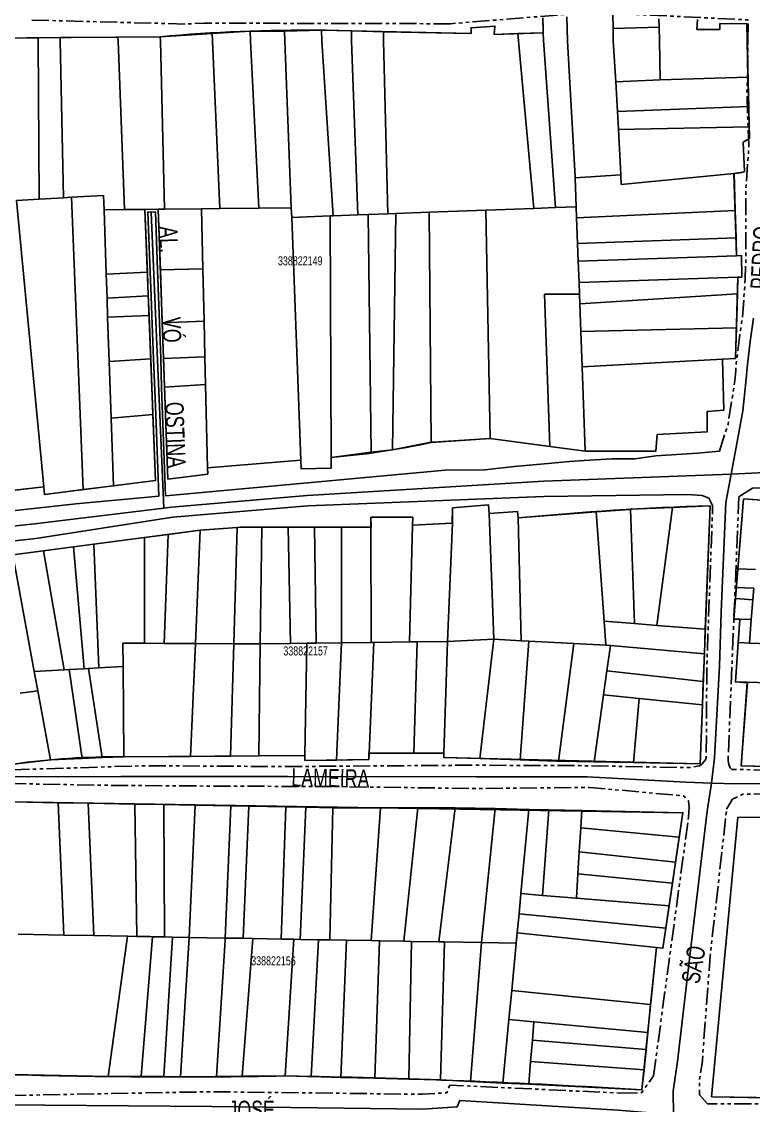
# Model space of a CAD drawing. Extents: x 203614 to 206284, y 4847494 to 4848495.
# Drawn here: x 204864.8 to 205025.8, y 4847725.9 to 4847964.4 of the extents above; entities that cross this region are included whole.
import ezdxf

# ---------------------------------------------------------------- set-up
doc = ezdxf.new("R2010")
doc.units = 0
doc.header["$LTSCALE"] = 1.5
doc.header["$MEASUREMENT"] = 0
doc.linetypes.add('PHANTOMX2', pattern=[5, 2.5, -0.5, 0.5, -0.5, 0.5, -0.5])
for name, color, linetype in [('CD-MALHA-LOTES', 40, 'CONTINUOUS'), ('CD_TXT_QUADRA', 7, 'CONTINUOUS'), ('RU-QUADRAS', 210, 'CONTINUOUS'), ('SV-EIXO-RUA-N-PAV', 6, 'CONTINUOUS'), ('SV-EIXO-RUA-PAV', 20, 'CONTINUOUS'), ('SV-RUA-NAO-PAV-S-GUIA-C-GUIA', 7, 'PHANTOMX2'), ('SV-RUA-PAVIM-S-GUIA-C-GUIA', 7, 'CONTINUOUS'), ('SV-TXT-RUA-N-PAV-S-GUIA-C-GUIA', 7, 'CONTINUOUS')]:
    doc.layers.add(name, color=color, linetype=linetype)
doc.styles.add('ARIAL', font='ARIAL.TTF')

msp = doc.modelspace()

# ---------------------------------------------------------------- linework, layer by layer
at = {"layer": 'CD-MALHA-LOTES'}
for p, q in [((204979.47, 4847965.25), (204979.54, 4847962.76)), ((204984.78, 4847965.49), (204984.91, 4847960.16)), ((204994.95, 4847962.91), (204994.9, 4847965.97)), ((204968.95, 4847963.44), (204963.69, 4847963.07)), ((204963.69, 4847963.07), (204963.69, 4847961.8)), ((204968.77, 4847961.62), (204968.95, 4847963.44)), ((204979.54, 4847962.76), (204979.57, 4847961.98)), ((205005.11, 4847963.23), (204994.95, 4847962.91)), ((204994.95, 4847962.91), (204995, 4847960.21)), ((205005.05, 4847965.07), (205005.11, 4847963.23)), ((205005.11, 4847963.23), (205005.2, 4847960.27)), ((205013.4, 4847962.71), (205013.58, 4847964.88)), ((205024.4, 4847963.97), (205018.48, 4847963.98)), ((205018.48, 4847963.98), (205018.48, 4847962.71)), ((205024.46, 4847960.21), (205024.4, 4847963.97)), ((204868.36, 4847960.87), (204862.45, 4847960.82)), ((204873.24, 4847960.91), (204868.36, 4847960.87)), ((204868.36, 4847960.87), (204868.36, 4847960.21)), ((204885.96, 4847961.01), (204873.24, 4847960.91)), ((204873.24, 4847960.91), (204873.25, 4847960.21)), ((204895.23, 4847961.08), (204885.96, 4847961.01)), ((204885.96, 4847961.01), (204886, 4847960.21)), ((204906.72, 4847961.8), (204895.23, 4847961.08)), ((204895.23, 4847961.08), (204895.3, 4847960.21)), ((204915.06, 4847962.34), (204906.72, 4847961.8)), ((204908.42, 4847923.3), (204906.72, 4847961.8)), ((204922.64, 4847962.35), (204915.06, 4847962.34)), ((204915.06, 4847962.34), (204915.13, 4847960.21)), ((204930.75, 4847962.52), (204922.64, 4847962.35)), ((204922.64, 4847962.35), (204922.7, 4847960.21)), ((204931.9, 4847962.51), (204930.75, 4847962.52)), ((204930.75, 4847962.52), (204930.81, 4847960.21)), ((204937.35, 4847962.37), (204931.9, 4847962.51)), ((204944.41, 4847962.21), (204937.35, 4847962.37)), ((204937.35, 4847962.37), (204937.35, 4847960.21)), ((204963.69, 4847961.8), (204944.41, 4847962.21)), ((204944.41, 4847962.21), (204944.45, 4847960.21)), ((204973.96, 4847961.79), (204968.77, 4847961.62)), ((204979.57, 4847961.98), (204973.96, 4847961.79)), ((204973.96, 4847961.79), (204974.11, 4847960.21)), ((204979.57, 4847961.98), (204979.62, 4847960.27)), ((205018.48, 4847962.71), (205013.4, 4847962.71)), ((204868.36, 4847960.21), (204868.59, 4847925.37)), ((204873.96, 4847925.68), (204873.25, 4847960.21)), ((204887.39, 4847923.06), (204886, 4847960.21)), ((204896.21, 4847923.16), (204895.3, 4847960.21)), ((204916.97, 4847923.39), (204915.13, 4847960.21)), ((204924.12, 4847923.47), (204922.7, 4847960.21)), ((204933.32, 4847921.68), (204930.81, 4847960.21)), ((204938.73, 4847921.88), (204937.35, 4847960.21)), ((204944.45, 4847960.21), (204945.37, 4847922.12)), ((204977.52, 4847923.32), (204974.11, 4847960.21)), ((204982.26, 4847923.5), (204979.62, 4847960.27)), ((204986.59, 4847930.26), (204984.91, 4847960.16)), ((204995.6, 4847951.18), (204995, 4847960.21)), ((205005.36, 4847951.58), (205005.2, 4847960.27)), ((205024.46, 4847960.21), (205024.66, 4847952.19)), ((205005.36, 4847951.58), (204995.6, 4847951.18)), ((204995.6, 4847951.18), (204995.93, 4847944.68)), ((205024.66, 4847952.19), (205005.36, 4847951.58)), ((205024.82, 4847945.73), (205024.66, 4847952.19)), ((205024.82, 4847945.73), (204995.93, 4847944.68)), ((204995.93, 4847944.68), (204996.14, 4847940.71)), ((205024.93, 4847941.24), (205024.82, 4847945.73)), ((204996.14, 4847940.71), (205024.93, 4847941.24)), ((204996.14, 4847940.71), (204996.65, 4847930.68)), ((205024.99, 4847938.72), (205024.93, 4847941.24)), ((205023.58, 4847937.88), (205024.99, 4847938.72)), ((205023.86, 4847931.39), (205023.58, 4847937.88)), ((204986.6, 4847930.02), (204986.59, 4847930.26)), ((204996.65, 4847930.68), (204986.6, 4847930.02)), ((204986.6, 4847930.02), (204986.84, 4847923.67)), ((204996.76, 4847928.57), (204996.65, 4847930.68)), ((205021.59, 4847931.02), (204996.76, 4847928.57)), ((205021.59, 4847931.02), (205022.95, 4847931.16)), ((205021.85, 4847922.86), (205021.59, 4847931.02)), ((205022.95, 4847931.16), (205023.86, 4847931.39)), ((204868.59, 4847925.37), (204863.61, 4847925.09)), ((204869.62, 4847862.05), (204863.61, 4847925.09)), ((204873.96, 4847925.68), (204868.59, 4847925.37)), ((204875.74, 4847925.78), (204873.96, 4847925.68)), ((204882.78, 4847926.18), (204875.74, 4847925.78)), ((204875.74, 4847925.78), (204878.31, 4847861.42)), ((204882.89, 4847923.01), (204882.78, 4847926.18)), ((204887.39, 4847923.06), (204882.89, 4847923.01)), ((204883.37, 4847908.88), (204882.89, 4847923.01)), ((204891.89, 4847923.11), (204887.39, 4847923.06)), ((204894.82, 4847923.15), (204891.89, 4847923.11)), ((204892.44, 4847909.25), (204891.89, 4847923.11)), ((204896.21, 4847923.16), (204894.82, 4847923.15)), ((204894.82, 4847923.15), (204895.29, 4847909.82)), ((204904.33, 4847923.25), (204896.21, 4847923.16)), ((204908.42, 4847923.3), (204904.33, 4847923.25)), ((204904.33, 4847923.25), (204904.65, 4847910.01)), ((204916.97, 4847923.39), (204908.42, 4847923.3)), ((204924.12, 4847923.47), (204916.97, 4847923.39)), ((204924.2, 4847921.34), (204924.12, 4847923.47)), ((204947.11, 4847922.19), (204945.37, 4847922.12)), ((204947.11, 4847922.19), (204946.39, 4847870.17)), ((204954.46, 4847922.46), (204947.11, 4847922.19)), ((204966.95, 4847922.93), (204954.46, 4847922.46)), ((204954.93, 4847871.88), (204954.46, 4847922.46)), ((204977.52, 4847923.32), (204966.95, 4847922.93)), ((204966.95, 4847922.93), (204967.88, 4847872.69)), ((204982.26, 4847923.5), (204977.52, 4847923.32)), ((204986.84, 4847923.67), (204982.26, 4847923.5)), ((204986.84, 4847923.67), (204986.92, 4847921.21)), ((205021.85, 4847922.86), (204986.92, 4847921.21)), ((205022.03, 4847916.83), (205021.85, 4847922.86)), ((204932.68, 4847921.66), (204924.2, 4847921.34)), ((204924.2, 4847921.34), (204926.232205, 4847867.910032)), ((204933.32, 4847921.68), (204932.68, 4847921.66)), ((204932.9, 4847868.52), (204932.68, 4847921.66)), ((204938.73, 4847921.88), (204933.32, 4847921.68)), ((204941.02, 4847921.96), (204938.73, 4847921.88)), ((204945.37, 4847922.12), (204941.02, 4847921.96)), ((204941.72, 4847869.66), (204941.02, 4847921.96)), ((204986.92, 4847921.21), (204987.13, 4847915.57)), ((205022.03, 4847916.83), (204987.13, 4847915.57)), ((204987.13, 4847915.57), (204987.28, 4847911.69)), ((205022.16, 4847912.89), (205022.03, 4847916.83)), ((205022.16, 4847912.89), (204987.28, 4847911.69)), ((205023.25, 4847912.93), (205022.16, 4847912.89)), ((205023.3, 4847908.17), (205023.25, 4847912.93)), ((204987.28, 4847911.69), (204987.46, 4847906.99)), ((204892.44, 4847909.25), (204883.37, 4847908.88)), ((204883.55, 4847903.53), (204883.37, 4847908.88)), ((204892.64, 4847904.09), (204892.44, 4847909.25)), ((204895.29, 4847909.82), (204904.65, 4847910.01)), ((204895.29, 4847909.82), (204895.71, 4847898.12)), ((204904.65, 4847910.01), (204904.92, 4847898.51)), ((205022.45, 4847908.17), (204987.46, 4847906.99)), ((205022.34, 4847904.53), (205022.45, 4847908.17)), ((205022.45, 4847908.17), (205023.3, 4847908.17)), ((204987.55, 4847904.42), (204987.46, 4847906.99)), ((204892.64, 4847904.09), (204883.55, 4847903.53)), ((204883.69, 4847899.36), (204883.55, 4847903.53)), ((204892.81, 4847899.73), (204892.64, 4847904.09)), ((204987.55, 4847904.42), (204979.89, 4847904.42)), ((204979.89, 4847904.42), (204981.07, 4847870.89)), ((204987.63, 4847902.32), (204987.55, 4847904.42)), ((205022.34, 4847904.53), (204987.63, 4847902.32)), ((205022.1, 4847897.07), (205022.34, 4847904.53)), ((204987.85, 4847896.22), (204987.63, 4847902.32)), ((204892.81, 4847899.73), (204883.69, 4847899.36)), ((204883.69, 4847899.36), (204884.02, 4847889.61)), ((204893.18, 4847890.19), (204892.81, 4847899.73)), ((204895.71, 4847898.12), (204904.92, 4847898.51)), ((204904.92, 4847898.51), (204905.11, 4847890.68)), ((204895.71, 4847898.12), (204895.99, 4847890.31)), ((205022.1, 4847897.07), (204987.85, 4847896.22)), ((204987.85, 4847896.22), (204988.14, 4847888.47)), ((205021.88, 4847890.27), (205022.1, 4847897.07)), ((204884.02, 4847889.61), (204893.18, 4847890.19)), ((204884.45, 4847877.13), (204884.02, 4847889.61)), ((204893.66, 4847877.93), (204893.18, 4847890.19)), ((204895.99, 4847890.31), (204905.11, 4847890.68)), ((204895.99, 4847890.31), (204896.2, 4847883.95)), ((204905.11, 4847890.68), (204905.26, 4847884.55)), ((204988.14, 4847888.47), (205019.06, 4847890.12)), ((205019.06, 4847890.12), (205021.88, 4847890.27)), ((205019.34, 4847878.93), (205019.06, 4847890.12)), ((204988.83, 4847869.9), (204988.14, 4847888.47)), ((204896.2, 4847883.95), (204905.26, 4847884.55)), ((204905.26, 4847884.55), (204905.7, 4847866.25)), ((204896.2, 4847883.95), (204896.94, 4847863.75)), ((204893.66, 4847877.93), (204884.45, 4847877.13)), ((204884.45, 4847877.13), (204884.95, 4847862.25)), ((204894.23, 4847863.41), (204893.66, 4847877.93)), ((205015.67, 4847878.65), (205019.34, 4847878.93)), ((205015.67, 4847874.13), (205015.67, 4847878.65)), ((204955.27, 4847871.88), (204967.88, 4847872.69)), ((204967.88, 4847872.69), (204981.07, 4847870.89)), ((205004.38, 4847869.9), (205004.67, 4847873.57)), ((205004.67, 4847873.57), (205015.67, 4847874.13)), ((204941.72, 4847869.66), (204946.39, 4847870.17)), ((204946.39, 4847870.17), (204954.93, 4847871.88)), ((204954.93, 4847871.88), (204955.27, 4847871.88)), ((204981.07, 4847870.89), (204988.83, 4847869.9)), ((204988.83, 4847869.9), (205004.38, 4847869.9)), ((204905.7, 4847866.25), (204926.232205, 4847867.910032)), ((204926.232205, 4847867.910032), (204926.26, 4847866.02)), ((204932.9, 4847868.52), (204941.72, 4847869.66)), ((204932.91, 4847866.16), (204932.9, 4847868.52)), ((204905.74, 4847864.84), (204905.7, 4847866.25)), ((204926.26, 4847866.02), (204932.91, 4847866.16)), ((204884.95, 4847862.25), (204894.23, 4847863.41)), ((204896.94, 4847863.75), (204905.74, 4847864.84)), ((204859.9, 4847860.92), (204869.62, 4847862.05)), ((204869.62, 4847862.05), (204869.77, 4847860.33)), ((204869.77, 4847860.33), (204878.31, 4847861.42)), ((204878.31, 4847861.42), (204884.95, 4847862.25)), ((204967.54, 4847858.05), (204959.63, 4847857.42)), ((204967.7, 4847856.15), (204967.54, 4847858.05)), ((205016.32, 4847857.89), (205008.04, 4847857.52)), ((205015.26, 4847830.69), (205016.32, 4847857.89)), ((205023.7, 4847859.37), (205022.44, 4847844.02)), ((205027.6, 4847859.1), (205023.7, 4847859.37)), ((204959.63, 4847857.42), (204959.5, 4847854.07)), ((204973.9, 4847856.62), (204967.7, 4847856.15)), ((204967.7, 4847856.15), (204968.7, 4847828.5)), ((204974.1, 4847855.2), (204973.9, 4847856.62)), ((204991.25, 4847856.52), (204974.1, 4847855.2)), ((204998.57, 4847857.09), (204991.25, 4847856.52)), ((204991.25, 4847856.52), (204993, 4847832.5)), ((204998.76, 4847857.1), (204998.57, 4847857.09)), ((205008.04, 4847857.52), (204998.76, 4847857.1)), ((204999.71, 4847831.95), (204998.76, 4847857.1)), ((205008.04, 4847857.52), (205004.58, 4847831.55)), ((204912.22, 4847853.08), (204904.17, 4847852.49)), ((204911.48, 4847827.52), (204912.22, 4847853.08)), ((204912.89, 4847853.13), (204912.22, 4847853.08)), ((204917.63, 4847853.13), (204912.89, 4847853.13)), ((204917.29, 4847827.5), (204917.63, 4847853.13)), ((204923.45, 4847853.13), (204917.63, 4847853.13)), ((204923.97, 4847827.58), (204923.45, 4847853.13)), ((204929.24, 4847853.13), (204923.45, 4847853.13)), ((204929.24, 4847853.13), (204929.63, 4847827.65)), ((204935.16, 4847853.13), (204929.24, 4847853.13)), ((204941.64, 4847853.13), (204935.16, 4847853.13)), ((204935.16, 4847827.72), (204935.16, 4847853.13)), ((204950.84, 4847855.35), (204941.64, 4847855.35)), ((204941.64, 4847855.35), (204941.64, 4847853.13)), ((204941.64, 4847853.13), (204941.68, 4847827.8)), ((204950.12, 4847827.91), (204950.79, 4847853.62)), ((204950.79, 4847853.62), (204950.84, 4847855.35)), ((204950.79, 4847853.62), (204959.5, 4847854.07)), ((204959.6, 4847854.08), (204958.51, 4847828.01)), ((204959.5, 4847854.07), (204959.6, 4847854.08)), ((204974.72, 4847828.18), (204974.1, 4847855.2)), ((204891.82, 4847850.9), (204880.68, 4847849.44)), ((204897.03, 4847851.57), (204891.82, 4847850.9)), ((204891.82, 4847827.61), (204891.82, 4847850.9)), ((204896.13, 4847827.59), (204897.03, 4847851.57)), ((204904.08, 4847852.48), (204897.03, 4847851.57)), ((204903, 4847827.56), (204904.08, 4847852.48)), ((204904.17, 4847852.49), (204904.08, 4847852.48)), ((204876.15, 4847848.84), (204869.58, 4847847.98)), ((204880.68, 4847849.44), (204876.15, 4847848.84)), ((204878.5, 4847822.01), (204876.15, 4847848.84)), ((204881.72, 4847822.18), (204880.68, 4847849.44)), ((204869.58, 4847847.98), (204862.83, 4847847.1)), ((204862.83, 4847847.1), (204867.54, 4847821.42)), ((204874.15, 4847821.77), (204869.58, 4847847.98)), ((205022.44, 4847844.02), (205022.09, 4847839.87)), ((205022.44, 4847844.02), (205026.32, 4847843.87)), ((205022.09, 4847839.87), (205021.89, 4847837.44)), ((205022.09, 4847839.87), (205025.97, 4847839.72)), ((205025.97, 4847839.72), (205025.76, 4847837.2)), ((205021.89, 4847837.44), (205021.52, 4847832.91)), ((205021.89, 4847837.44), (205025.76, 4847837.2)), ((205025.39, 4847832.86), (205025.76, 4847837.2)), ((204993, 4847832.5), (204999.71, 4847831.95)), ((204993, 4847832.5), (204993.39, 4847827.17)), ((204999.71, 4847831.95), (205004.58, 4847831.55)), ((205004.58, 4847831.55), (205015.26, 4847830.69)), ((205021.52, 4847832.91), (205022.88, 4847832.89)), ((205022.88, 4847832.89), (205022.51, 4847827.76)), ((205022.88, 4847832.89), (205025.39, 4847832.86)), ((205024.96, 4847827.66), (205025.39, 4847832.86)), ((205015.05, 4847825.3), (205015.26, 4847830.69)), ((204887.07, 4847822.47), (204887.02, 4847827.63)), ((204887.02, 4847827.63), (204891.82, 4847827.61)), ((204891.82, 4847827.61), (204896.13, 4847827.59)), ((204896.13, 4847827.59), (204903, 4847827.56)), ((204903, 4847827.56), (204901.93, 4847802.73)), ((204903, 4847827.56), (204911.48, 4847827.52)), ((204910.76, 4847802.8), (204911.48, 4847827.52)), ((204911.48, 4847827.52), (204917.29, 4847827.5)), ((204916.96, 4847802.84), (204917.29, 4847827.5)), ((204917.29, 4847827.5), (204923.97, 4847827.58)), ((204923.97, 4847827.58), (204927.57, 4847827.63)), ((204927.57, 4847827.63), (204927.11, 4847802.91)), ((204927.57, 4847827.63), (204929.63, 4847827.65)), ((204929.63, 4847827.65), (204935.16, 4847827.72)), ((204934.09, 4847801.92), (204935.16, 4847827.72)), ((204941.68, 4847827.8), (204935.16, 4847827.72)), ((204941.24, 4847803.43), (204942.28, 4847827.81)), ((204941.68, 4847827.8), (204942.28, 4847827.81)), ((204950.12, 4847827.91), (204942.28, 4847827.81)), ((204951.84, 4847827.93), (204950.12, 4847827.91)), ((204951.12, 4847803.43), (204951.84, 4847827.93)), ((204958.51, 4847828.01), (204951.84, 4847827.93)), ((204957.72, 4847803.43), (204958.51, 4847828.01)), ((204958.51, 4847828.01), (204968.7, 4847828.5)), ((204968.7, 4847828.5), (204965.62, 4847802.22)), ((204974.72, 4847828.18), (204968.7, 4847828.5)), ((204974.54, 4847801.94), (204976.42, 4847828.09)), ((204976.42, 4847828.09), (204974.72, 4847828.18)), ((204976.42, 4847828.09), (204986.31, 4847827.56)), ((204982.91, 4847801.67), (204986.31, 4847827.56)), ((204993.39, 4847827.17), (204986.31, 4847827.56)), ((204994.21, 4847827.13), (204993.39, 4847827.17)), ((204993.59, 4847821.52), (204994.37, 4847827.12)), ((204994.21, 4847827.13), (204994.37, 4847827.12)), ((204994.37, 4847827.12), (205015.05, 4847825.3)), ((205022.51, 4847827.76), (205021.89, 4847819.12)), ((205022.51, 4847827.76), (205024.96, 4847827.66)), ((205024.96, 4847827.66), (205033.93, 4847827.32)), ((205014.81, 4847819.2), (205015.05, 4847825.3)), ((204875.2, 4847821.83), (204878.5, 4847822.01)), ((204878.5, 4847822.01), (204879.49, 4847822.06)), ((204879.49, 4847822.06), (204881.72, 4847822.18)), ((204882.49, 4847802.45), (204879.49, 4847822.06)), ((204881.72, 4847822.18), (204887.07, 4847822.47)), ((204887.07, 4847822.47), (204887.26, 4847802.63)), ((204874.15, 4847821.77), (204867.54, 4847821.42)), ((204867.54, 4847821.42), (204868.32, 4847817.16)), ((204875.2, 4847821.83), (204874.15, 4847821.77)), ((204875.2, 4847821.83), (204878.07, 4847802.27)), ((204993.59, 4847821.52), (204992.85, 4847816.26)), ((204993.59, 4847821.52), (205014.81, 4847819.2)), ((205014.61, 4847814.04), (205014.81, 4847819.2)), ((205021.89, 4847819.12), (205024.52, 4847819.04)), ((205024.52, 4847819.04), (205023.17, 4847800.61)), ((205033.56, 4847818.77), (205024.52, 4847819.04)), ((204868.32, 4847817.16), (204864.44, 4847816.64)), ((204871.11, 4847801.96), (204868.32, 4847817.16)), ((204990.78, 4847801.51), (204992.85, 4847816.26)), ((204992.85, 4847816.26), (205000.7, 4847815.46)), ((205000.7, 4847815.46), (204999.42, 4847801.34)), ((205000.7, 4847815.46), (205014.61, 4847814.04)), ((205014.1, 4847801.05), (205014.61, 4847814.04)), ((204941.17, 4847802), (204941.24, 4847803.43)), ((204941.24, 4847803.43), (204951.12, 4847803.43)), ((204951.12, 4847803.43), (204957.72, 4847803.43)), ((204957.69, 4847802.48), (204957.72, 4847803.43)), ((204862.96, 4847801.02), (204871.11, 4847801.96)), ((204871.11, 4847801.96), (204878.07, 4847802.27)), ((204878.07, 4847802.27), (204882.49, 4847802.45)), ((204887.26, 4847802.63), (204882.49, 4847802.45)), ((204887.26, 4847802.63), (204901.93, 4847802.73)), ((204901.93, 4847802.73), (204910.76, 4847802.8)), ((204910.76, 4847802.8), (204916.96, 4847802.84)), ((204927.11, 4847802.91), (204916.96, 4847802.84)), ((204927.11, 4847802.91), (204927.1, 4847802.34)), ((204927.1, 4847802.34), (204927.1, 4847801.84)), ((204927.1, 4847801.84), (204934.09, 4847801.92)), ((204934.09, 4847801.92), (204941.17, 4847802)), ((204965.62, 4847802.22), (204957.69, 4847802.48)), ((204965.62, 4847802.22), (204974.54, 4847801.94)), ((204974.54, 4847801.94), (204982.48, 4847801.68)), ((204982.48, 4847801.68), (204982.91, 4847801.67)), ((204982.91, 4847801.67), (204990.78, 4847801.51)), ((204999.42, 4847801.34), (204990.78, 4847801.51)), ((204999.42, 4847801.34), (205014.1, 4847801.05)), ((205023.17, 4847800.61), (205032.77, 4847800.4)), ((204872.8, 4847792.53), (204858.64, 4847792.78)), ((204874.02, 4847763.39), (204872.8, 4847792.53)), ((204879.38, 4847792.41), (204872.8, 4847792.53)), ((204880.61, 4847763.27), (204879.38, 4847792.41)), ((204889.67, 4847792.22), (204879.38, 4847792.41)), ((204896.03, 4847792.11), (204889.67, 4847792.22)), ((204890.09, 4847763.09), (204889.67, 4847792.22)), ((204896.24, 4847762.99), (204896.03, 4847792.11)), ((204902.92, 4847791.98), (204896.03, 4847792.11)), ((204901.63, 4847762.89), (204902.92, 4847791.98)), ((204910.82, 4847791.84), (204902.92, 4847791.98)), ((204909.56, 4847762.75), (204910.82, 4847791.84)), ((204910.82, 4847791.84), (204914.78, 4847791.77)), ((204914.78, 4847791.77), (204913.54, 4847762.68)), ((204922.91, 4847791.62), (204914.78, 4847791.77)), ((204921.87, 4847762.53), (204922.91, 4847791.62)), ((204927.29, 4847791.54), (204922.91, 4847791.62)), ((204926.05, 4847762.45), (204927.29, 4847791.54)), ((204927.29, 4847791.54), (204933.24, 4847791.43)), ((204933.24, 4847791.43), (204932.62, 4847762.34)), ((204934.02, 4847791.42), (204933.24, 4847791.43)), ((204943.73, 4847791.42), (204934.02, 4847791.42)), ((204941.67, 4847762.17), (204943.73, 4847791.42)), ((204952.01, 4847791.42), (204943.73, 4847791.42)), ((204948.93, 4847762.04), (204952.01, 4847791.42)), ((204960.18, 4847791.42), (204952.01, 4847791.42)), ((204956.62, 4847761.9), (204960.18, 4847791.42)), ((204968.98, 4847791.23), (204960.18, 4847791.42)), ((204965.99, 4847761.74), (204968.98, 4847791.23)), ((204976.43, 4847791.06), (204968.98, 4847791.23)), ((204976.43, 4847791.06), (204974.67, 4847772.52)), ((204980.83, 4847790.97), (204976.43, 4847791.06)), ((204979.43, 4847772.12), (204980.83, 4847790.97)), ((204988.07, 4847790.81), (204980.83, 4847790.97)), ((204988.07, 4847790.81), (204987.84, 4847786.98)), ((205010.32, 4847790.32), (204988.07, 4847790.81)), ((205009.53, 4847784.97), (205010.32, 4847790.32)), ((205022.43, 4847789.32), (205016.61, 4847727.83)), ((205068.76, 4847788.9), (205022.43, 4847789.32)), ((204987.84, 4847786.98), (204987.52, 4847781.69)), ((204987.84, 4847786.98), (205009.53, 4847784.97)), ((205008.72, 4847779.45), (205009.53, 4847784.97)), ((204987.23, 4847776.84), (204987.52, 4847781.69)), ((204987.52, 4847781.69), (205008.72, 4847779.45)), ((205008.72, 4847779.45), (205008.04, 4847774.85)), ((204986.91, 4847771.5), (204987.23, 4847776.84)), ((205008.04, 4847774.85), (204987.23, 4847776.84)), ((205007.3, 4847769.81), (205008.04, 4847774.85)), ((204974.67, 4847772.52), (204974.25, 4847768.08)), ((204974.67, 4847772.52), (204979.43, 4847772.12)), ((204979.43, 4847772.12), (204986.91, 4847771.5)), ((204986.91, 4847771.5), (205007.3, 4847769.81)), ((205006.59, 4847764.93), (205007.3, 4847769.81)), ((204974.25, 4847768.08), (204973.85, 4847763.9)), ((204974.25, 4847768.08), (205006.59, 4847764.93)), ((205005.93, 4847760.48), (205006.59, 4847764.93)), ((204863.96, 4847763.57), (204874.02, 4847763.39)), ((204874.02, 4847763.39), (204880.61, 4847763.27)), ((204880.61, 4847763.27), (204888.05, 4847763.13)), ((204888.05, 4847763.13), (204883.78, 4847732.27)), ((204888.05, 4847763.13), (204890.09, 4847763.09)), ((204890.09, 4847763.09), (204892.95, 4847763.05)), ((204893.56, 4847763.04), (204891.05, 4847732.32)), ((204892.95, 4847763.05), (204893.56, 4847763.04)), ((204893.56, 4847763.04), (204896.24, 4847762.99)), ((204897.97, 4847762.96), (204896.07, 4847732.24)), ((204896.24, 4847762.99), (204897.97, 4847762.96)), ((204901.63, 4847762.89), (204897.97, 4847762.96)), ((204901.63, 4847762.89), (204899.74, 4847732.18)), ((204901.63, 4847762.89), (204909.56, 4847762.75)), ((204909.56, 4847762.75), (204909.54, 4847762.24)), ((204913.54, 4847762.68), (204909.56, 4847762.75)), ((204915.62, 4847762.64), (204913.3, 4847732.31)), ((204913.54, 4847762.68), (204915.62, 4847762.64)), ((204915.62, 4847762.64), (204921.87, 4847762.53)), ((204921.87, 4847762.53), (204924.65, 4847762.48)), ((204924.65, 4847762.48), (204922.78, 4847732.38)), ((204924.65, 4847762.48), (204926.05, 4847762.45)), ((204930.14, 4847762.38), (204926.05, 4847762.45)), ((204973.85, 4847763.9), (204973.63, 4847761.6)), ((204973.85, 4847763.9), (205004.51, 4847760.63)), ((204909.54, 4847762.24), (204907.65, 4847732.25)), ((204930.14, 4847762.38), (204928.47, 4847732.24)), ((204932.62, 4847762.34), (204930.14, 4847762.38)), ((204932.62, 4847762.34), (204936.29, 4847762.27)), ((204935.06, 4847732.07), (204936.29, 4847762.27)), ((204936.29, 4847762.27), (204941.67, 4847762.17)), ((204941.67, 4847762.17), (204943.54, 4847762.14)), ((204943.54, 4847762.14), (204942.5, 4847731.88)), ((204943.54, 4847762.14), (204948.93, 4847762.04)), ((204948.93, 4847762.04), (204950.58, 4847762.01)), ((204950.58, 4847762.01), (204949.96, 4847731.69)), ((204950.58, 4847762.01), (204956.62, 4847761.9)), ((204957.81, 4847761.88), (204956.62, 4847761.9)), ((204956.99, 4847731.5), (204957.81, 4847761.88)), ((204957.81, 4847761.88), (204965.99, 4847761.74)), ((204963.57, 4847731.17), (204965.99, 4847761.74)), ((204965.99, 4847761.74), (204973.63, 4847761.6)), ((204973.63, 4847761.6), (204972.64, 4847751.19)), ((205003.23, 4847748.09), (205004.51, 4847760.63)), ((205004.51, 4847760.63), (205005.93, 4847760.48)), ((204972.64, 4847751.19), (204972.03, 4847744.82)), ((204972.64, 4847751.19), (205003.23, 4847748.09)), ((205002.61, 4847741.94), (205003.23, 4847748.09)), ((204970.7, 4847730.82), (204972.03, 4847744.82)), ((204972.03, 4847744.82), (204977.54, 4847744.3)), ((204977.54, 4847744.3), (204977.2, 4847740.27)), ((205002.61, 4847741.94), (204977.54, 4847744.3)), ((205002.22, 4847738.19), (205002.61, 4847741.94)), ((204977.2, 4847740.27), (204976.8, 4847735.6)), ((204977.2, 4847740.27), (205002.22, 4847738.19)), ((205001.77, 4847733.77), (205002.22, 4847738.19)), ((204976.8, 4847735.6), (204976.38, 4847730.55)), ((204976.8, 4847735.6), (205001.77, 4847733.77)), ((205001.32, 4847729.32), (205001.77, 4847733.77)), ((204883.78, 4847732.27), (204859.02, 4847732.76)), ((204891.05, 4847732.32), (204883.78, 4847732.27)), ((204891.05, 4847732.32), (204896.07, 4847732.24)), ((204896.07, 4847732.24), (204899.74, 4847732.18)), ((204899.74, 4847732.18), (204907.65, 4847732.25)), ((204907.65, 4847732.25), (204913.3, 4847732.31)), ((204913.3, 4847732.31), (204922.49, 4847732.39)), ((204922.49, 4847732.39), (204922.78, 4847732.38)), ((204922.78, 4847732.38), (204928.47, 4847732.24)), ((204928.47, 4847732.24), (204935.06, 4847732.07)), ((204942.5, 4847731.88), (204935.06, 4847732.07)), ((204942.5, 4847731.88), (204949.96, 4847731.69)), ((204949.96, 4847731.69), (204956.53, 4847731.52)), ((204956.53, 4847731.52), (204956.99, 4847731.5)), ((204956.99, 4847731.5), (204963.57, 4847731.17)), ((204963.57, 4847731.17), (204970.7, 4847730.82)), ((204976.38, 4847730.55), (204970.7, 4847730.82)), ((204976.38, 4847730.55), (205001.32, 4847729.32)), ((205016.61, 4847727.83), (205048.49, 4847727.24))]:
    msp.add_line(p, q, dxfattribs=at)
msp.add_point((204967.7, 4847856.15), dxfattribs=at)
at = {"layer": 'RU-QUADRAS', "color": 6, "linetype": 'Continuous'}
for points in [[(204836.38, 4847960.62), (204895.23, 4847961.08, -0.0259973616), (204930.75, 4847962.52), (204963.69, 4847961.8), (204963.69, 4847963.07), (204968.95, 4847963.44), (204968.77, 4847961.62), (204979.57, 4847961.98), (204979.47, 4847965.25)], [(205013.58, 4847964.88), (205013.4, 4847962.71), (205018.48, 4847962.71), (205018.48, 4847963.98), (205024.4, 4847963.97), (205024.99, 4847938.72), (205023.58, 4847937.88), (205023.86, 4847931.39), (205021.58, 4847931.02), (205022.16, 4847912.89), (205023.25, 4847912.93), (205023.3, 4847908.17), (205022.45, 4847908.17), (205021.88, 4847890.27), (205019.06, 4847890.12), (205019.34, 4847878.93), (205015.67, 4847878.65), (205015.67, 4847874.13), (205004.67, 4847873.57), (205004.38, 4847869.9), (204988.83, 4847869.92), (204967.88, 4847872.69), (204954.93, 4847871.82, -0.0344984463), (204932.92, 4847868.52), (204932.91, 4847866.16), (204926.26, 4847866.02), (204926.23, 4847867.91), (204905.7, 4847866.25), (204905.74, 4847864.84), (204896.94, 4847863.75), (204894.82, 4847923.15), (204891.89, 4847923.11), (204894.23, 4847863.41), (204869.77, 4847860.33), (204869.62, 4847862.05), (204847.59, 4847859.49)], [(204862.83, 4847847.1), (204904.08, 4847852.48), (204912.22, 4847853.08), (204941.68, 4847853.13), (204941.64, 4847855.35), (204950.84, 4847855.35), (204950.81, 4847853.62), (204959.6, 4847854.08), (204959.63, 4847857.42), (204967.54, 4847858.05), (204967.7, 4847856.15), (204973.9, 4847856.62), (204974.06, 4847855.19, -0.0161094234), (205016.32, 4847857.89), (205014.1, 4847801.05), (204957.69, 4847802.48), (204957.68, 4847803.43), (204941.17, 4847803.43), (204941.17, 4847802), (204927.1, 4847801.84), (204927.1, 4847802.91), (204887.26, 4847802.63, 0.0367003346), (204862.96, 4847801.02)]]:
    msp.add_lwpolyline(points, format="xyb", dxfattribs=at)
for points in [[(204994.9, 4847965.97), (204994.95, 4847962.91), (205005.11, 4847963.23), (205005.05, 4847965.07)], [(205040.81, 4847800.22), (205023.17, 4847800.61), (205024.51, 4847818.94), (205021.89, 4847819.12), (205022.88, 4847832.89), (205021.52, 4847832.91), (205023.7, 4847859.37), (205038.05, 4847858.39)]]:
    msp.add_lwpolyline(points, dxfattribs=at)
msp.add_lwpolyline([(204849.27, 4847792.95), (205010.32, 4847790.32), (205005.93, 4847760.48), (205004.51, 4847760.63), (205001.32, 4847729.32, 0.0117101573), (204922.78, 4847732.38, -0.0113044346), (204859.02, 4847732.76), (204853, 4847763.77), (204854.21, 4847763.75)], format="xyb", close=True, dxfattribs=at)
msp.add_lwpolyline([(205016.61, 4847727.83), (205022.43, 4847789.32), (205090.27, 4847788.71), (205090.49, 4847789.53), (205100.05, 4847789.53), (205100.06, 4847791.06), (205104.95, 4847791.25), (205156.69, 4847789.94), (205145.25, 4847728.67), (205048.89, 4847730.3), (205048.49, 4847727.24)], close=True, dxfattribs=at)
at = {"layer": 'SV-EIXO-RUA-N-PAV', "flags": 128}
for points in [[(205025.87, 4847899.14), (205025.14, 4847894.01), (205024.53, 4847889), (205024.21, 4847885.1), (205023.55, 4847878.74), (205022.08, 4847870.79), (205020.94, 4847864.85), (205019.78, 4847858.59), (205018.74, 4847834.46), (205018.41, 4847822.55), (205017.3, 4847802.42), (205016.66, 4847796.8), (205015.67, 4847790.69), (205011.93, 4847759.41), (205009.13, 4847735.6), (205008.2, 4847729.07), (205008.27, 4847723.86)], [(204636.98, 4847777.28), (204650.66, 4847779.38), (204690.07, 4847784.62), (204729.84, 4847789.57), (204761.87, 4847793.71), (204796.99, 4847796.89), (204835.67, 4847798.82), (204840.73, 4847798.83), (204844.06, 4847798.47), (204850.04, 4847798.31), (204859.96, 4847798.19), (204886.61, 4847798.3), (204923.25, 4847798.3), (204964.91, 4847798.19), (204989.26, 4847798.19), (205010.99, 4847797.07), (205016.66, 4847796.8), (205022, 4847796.66), (205051.32, 4847796.96)], [(204636.98, 4847712.092141), (204649.53, 4847713.59), (204663.44, 4847714.7), (204683.39, 4847716.18), (204709.63, 4847717.36), (204738.09, 4847719.86), (204760.91, 4847721.14), (204771.75, 4847721.37), (204804.15, 4847723.59), (204841.95, 4847726.18), (204851.05, 4847726.31), (204854.98, 4847726.24), (204860.67, 4847726.05), (204906.65, 4847725.67), (204953.05, 4847725.1), (204960.62, 4847725.56), (204961.19, 4847727.02), (204996.09, 4847724.89), (205008.27, 4847723.86), (205016.78, 4847723.13), (205060.6, 4847723.96)]]:
    msp.add_lwpolyline(points, dxfattribs=at)
at = {"layer": 'SV-EIXO-RUA-PAV', "flags": 128}
for points in [[(204893.3, 4847922.51), (204896.06, 4847857.37)], [(204636.98, 4847826.538664), (204683.73, 4847834.27), (204765.93, 4847843.16), (204818.68, 4847848.45), (204832.55, 4847850.13), (204867.56, 4847853.92), (204896.06, 4847857.37), (204897.78, 4847857.58), (204927.63, 4847860.11), (204979.75, 4847863.29), (205020.94, 4847864.85), (205043.26, 4847865.92)]]:
    msp.add_lwpolyline(points, dxfattribs=at)
at = {"layer": 'SV-RUA-NAO-PAV-S-GUIA-C-GUIA', "flags": 128}
for points in [[(204990.18943, 4847966.480168), (204959.157248, 4847963.961239)], [(205024.623537, 4847960.266336), (205024.734488, 4847964.815326), (204990.18943, 4847966.480168)], [(204900.762344, 4847963.901725), (204866.61602, 4847964.776643)], [(204959.157248, 4847963.961239), (204905.03271, 4847964.091033), (204900.762344, 4847963.901725)], [(205018.41, 4847869.87), (205020.26, 4847875.83), (205021.07, 4847880.84), (205021.78, 4847885.39), (205021.95, 4847887.54), (205022.09, 4847889.25), (205022.71, 4847894.33), (205023.43, 4847899.4), (205024.07, 4847907.84), (205024.22, 4847913.13), (205024.22, 4847916.86), (205024.22, 4847922.46), (205024.15, 4847927), (205024.59, 4847933.09), (205024.88, 4847937.29), (205024.59, 4847943.08), (205024.44, 4847948.88), (205024.59, 4847953.51), (205024.59, 4847958.88), (205024.62, 4847960.27)], [(205016.01, 4847859.55), (205016.88, 4847857.91), (205015.6, 4847822.77), (205015.46, 4847802.5)], [(205022.66, 4847859.82), (205020.29, 4847802.3)], [(205015.46, 4847802.5), (205015.34, 4847801.95), (205014.5, 4847801.02), (205013.95, 4847800.64), (205011.81, 4847800.25), (204987.72, 4847800.68), (204963.73, 4847800.78), (204923.29, 4847800.48), (204891.62, 4847800.66), (204859.35, 4847799.65), (204849.76, 4847799.84), (204845.91, 4847799.93), (204843.69, 4847800.49), (204842.05, 4847802.82), (204838.89, 4847823.84), (204835.24, 4847844.32), (204836.33, 4847846.79), (204837.66, 4847847.4)], [(205020.29, 4847802.3), (205020.27, 4847801.75), (205020.44, 4847800.93), (205020.73, 4847800.17), (205021.07, 4847799.86), (205049.54, 4847799.36), (205103.09, 4847800.91), (205144.61, 4847801.52), (205183.02, 4847802.12), (205214.11, 4847802.69), (205236.16, 4847803.33), (205268.78, 4847802.28), (205293.45, 4847801.86), (205320.4, 4847803.09), (205363.74, 4847801.41), (205401.87, 4847800), (205448.78, 4847798.72), (205479.08, 4847798.46), (205505.72, 4847799.06), (205522.78, 4847801.17)], [(205011.57, 4847789.34), (205011.68, 4847791.58), (205011.54, 4847792.93), (205010.55, 4847794.02), (204989.79, 4847795.9), (204965.07, 4847795.63), (204933.13, 4847796.09), (204915.24, 4847796.14), (204886.35, 4847796.31), (204856.66, 4847796.83), (204852.68, 4847796.63), (204848.21, 4847796.7), (204845.41, 4847796.71), (204843.51, 4847796.19), (204843.45, 4847794.44), (204849.01, 4847761.22), (204855.56, 4847730.16)], [(205019.96, 4847791.08), (205021.28, 4847793.3), (205023.5, 4847794.38), (205053.36, 4847794.75), (205105.05, 4847795.47), (205146.94, 4847796.3), (205158.09, 4847796.16)], [(205015.71, 4847726.26), (205013.98, 4847728.27), (205014.02, 4847731.71), (205014.57, 4847735.16), (205016.34, 4847758.79), (205019.96, 4847791.08)], [(205003.86, 4847732.38), (205011.57, 4847789.34)], [(204996.59, 4847728.62), (205001.21, 4847728.7), (205003.86, 4847732.38)], [(204855.56, 4847730.16), (204855.93, 4847729.03), (204857.37, 4847728.15), (204860.09, 4847728.05), (204906.64, 4847728.92), (204952.97, 4847728.35), (204958.35, 4847728.68), (204959.01, 4847730.37), (204996.59, 4847728.62)], [(205145.36, 4847728.44), (205139.57, 4847728.51), (205122.94, 4847727.56), (205069.93, 4847726.28), (205015.71, 4847726.26)]]:
    msp.add_lwpolyline(points, dxfattribs=at)
at = {"layer": 'SV-RUA-PAVIM-S-GUIA-C-GUIA', "flags": 128}
for points in [[(204894.96, 4847860), (204894.28, 4847877.95), (204893.8, 4847890.21), (204893.43, 4847899.75), (204893.26, 4847904.11), (204893.06, 4847909.27), (204892.53, 4847922.5), (204894.23, 4847922.53), (204894.67, 4847909.8), (204895.09, 4847898.1), (204895.37, 4847890.29), (204895.58, 4847883.93), (204896.4, 4847860.09)], [(205018.41, 4847869.87), (205013.56, 4847869.43), (205004.36, 4847868.88), (204999.76, 4847868.2), (204994.66, 4847868.24), (204988.61, 4847867.83), (204985.33, 4847867.62), (204980.66, 4847867.15), (204973.19, 4847866.53), (204966.72, 4847865.79), (204957.96, 4847865.73), (204918.13, 4847862.06), (204896.4, 4847860.09)], [(205016.01, 4847859.55), (205014.59, 4847860.15), (205011.37, 4847860.39), (204979.75, 4847859.95), (204927.77, 4847857.87), (204898.04, 4847855.34), (204867.85, 4847850.7), (204837.66, 4847847.4)], [(205022.66, 4847859.82), (205025.62, 4847861.74)], [(205025.62, 4847861.74), (205037.7, 4847862.28)], [(204894.96, 4847860), (204876.67, 4847858.31), (204836.77, 4847853.89), (204835.3, 4847854.42), (204834.74, 4847855.44)]]:
    msp.add_lwpolyline(points, dxfattribs=at)

# ---------------------------------------------------------------- texts
at = {"layer": 'CD_TXT_QUADRA', "style": 'ARIAL', "width": 0.7}
for s, p in [('338822149', (204921.19, 4847910.78)), ('338822157', (204922.37, 4847824.93)), ('338822156', (204915.3, 4847756.73))]:
    msp.add_text(s, height=2, dxfattribs=at).set_placement(p)
at = {"layer": 'SV-TXT-RUA-N-PAV-S-GUIA-C-GUIA', "style": 'ARIAL', "width": 0.7}
for s, rotation, p in [('AL.             VÓ            OSTINA', 272, (204895.028118, 4847919.334227)), ('PEDRO', 87, (205029.16, 4847905.42)), ('LAMEIRA', 359, (204924.11, 4847796.11)), ('SÃO', 80, (205013.93, 4847752.5))]:
    msp.add_text(s, height=4, rotation=rotation, dxfattribs=at).set_placement(p)
msp.add_text('JOSÉ', height=4, dxfattribs=at).set_placement((204910.29, 4847722.94))

doc.saveas('drawing.dxf')
